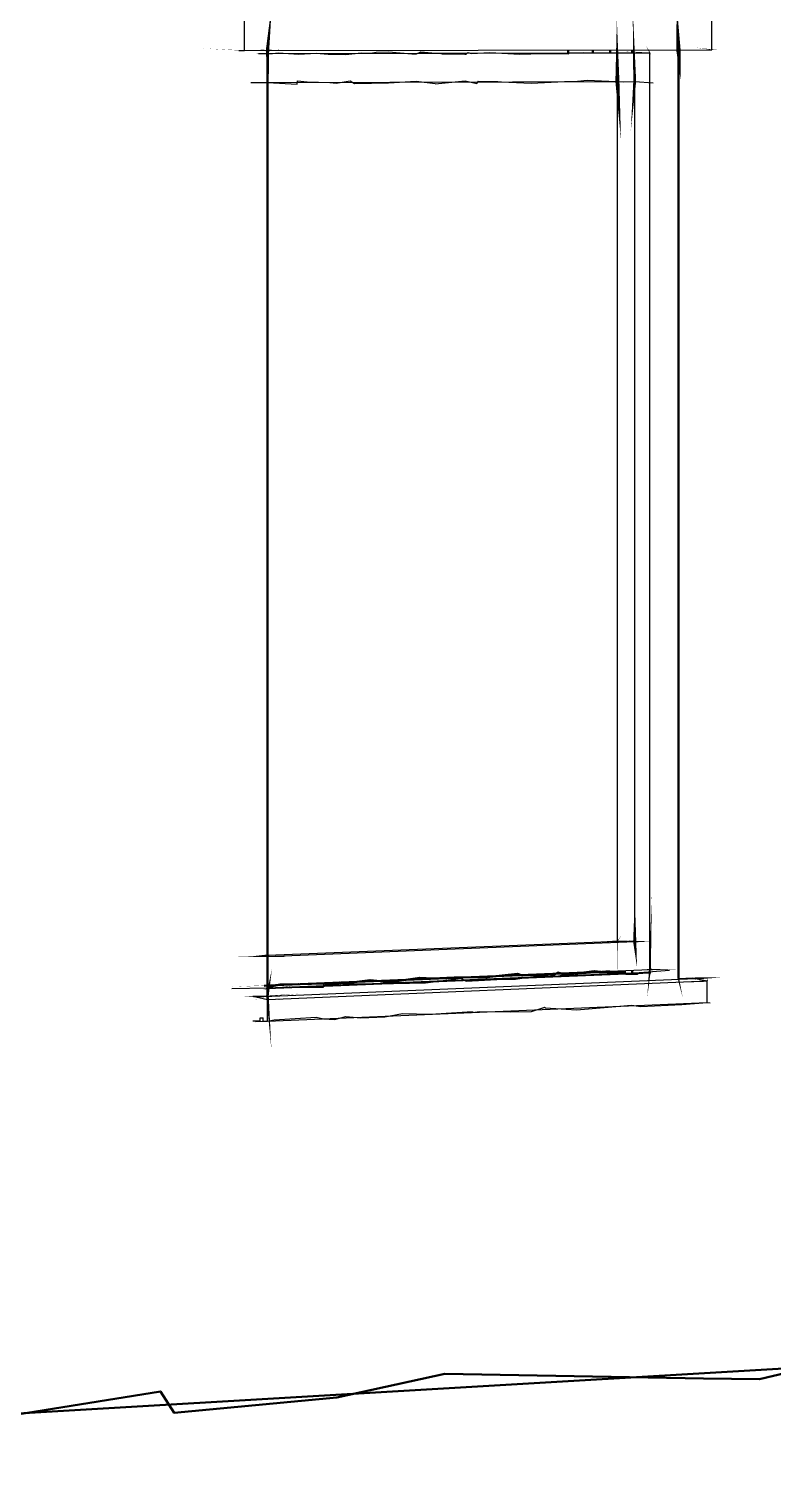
# Model space of a CAD drawing. Header units: inches. Extents: x -877 to 882, y -418 to 410.
# Drawn here: x 611.9 to 660.9, y -192 to -97.2 of the extents above; entities that cross this region are included whole.
import ezdxf

# ---------------------------------------------------------------- set-up
doc = ezdxf.new("R2010")
doc.units = ezdxf.units.IN
doc.header["$LTSCALE"] = 0.5
doc.header["$MEASUREMENT"] = 0
doc.layers.get('0').update_dxf_attribs({"lineweight": 18})
doc.layers.add('A-Glaz-Assm', color=71, linetype='Continuous', lineweight=25)
doc.layers.add('A-Wall', color=113, linetype='Continuous', lineweight=35)

# ---------------------------------------------------------------- blocks, each defined once
blk = doc.blocks.new('*U12')
at = {"color": 7, "linetype": 'Continuous', "lineweight": -3}
for p, q in [((625.7294268029699, -98.6012252842902), (625.7317457603856, -98.6012252842902)), ((652.1367589884168, -159.3363228109039), (652.8718684892012, -159.3566818929214)), ((654.6801096364269, -159.7377411600287), (654.6802460456867, -159.7377411600287)), ((654.7345369310666, -159.735456304928), (655.6093295138336, -159.6988986233154)), ((626.6519626266489, -160.9096672128428), (627.5589477947165, -160.8717454386327)), ((627.5599026595347, -160.8716772340028), (627.560311887314, -160.8716772340028)), ((627.560311887314, -160.8716772340028), (627.6165125023304, -160.8693241742722))]:
    blk.add_line(p, q, dxfattribs=at)
at = {"layer": 'A-Glaz-Assm', "color": 252, "linetype": 'Continuous', "lineweight": 25}
for p, q in [((626.1124640043437, -98.60173681901415), (626.1124640043437, -91.78352458437645)), ((656.8776628109748, -98.5409664937963), (656.8776628109748, -91.85684456149134)), ((625.7294268029699, -98.6012252842902), (626.1124640043436, -98.60173681901425)), ((626.1124640043437, -98.60173681901415), (656.8776628109748, -98.5409664937962)), ((626.8434812273357, -160.9506581953972), (655.7996204311827, -159.7390029456814)), ((627.6096920393428, -161.1146221256149), (656.561329737618, -159.8995566444054)), ((627.6165125023302, -160.3517533404716), (652.1119325031424, -159.3356066622903)), ((627.6165125023302, -160.405191667978), (652.8718684892011, -159.3566818929214)), ((655.6093295138336, -159.6988986233154), (655.7996204311827, -159.7390029456815)), ((655.7996204311827, -159.7390029456814), (656.5613297376182, -159.8995566444054)), ((656.5613297376182, -161.3106763341884), (656.5613297376182, -159.8995566444054)), ((626.6519626266489, -160.9096672128428), (626.8434812273358, -160.9506581953972)), ((626.8434812273357, -160.9506581953972), (627.6096920393429, -161.1146221256149)), ((627.6096920393428, -162.5523757233638), (627.6096920393428, -161.1146221256149)), ((627.6096920393428, -162.5523757233638), (656.561329737618, -161.3106763341884)), ((626.6519626266489, -162.5242413135406), (626.8434812273358, -162.5298681955053)), ((626.8434812273357, -162.5298681955053), (627.130759128366, -162.5383255696097)), ((627.1307591283661, -162.5383255696097), (627.1307591283661, -162.3253566128274)), ((627.1307591283661, -162.3253566128274), (627.322277729053, -162.330983494792)), ((627.3222777290529, -162.5439524515743), (627.3222777290529, -162.330983494792)), ((627.3222777290529, -162.5439524515743), (627.6096920393429, -162.5523757233638))]:
    blk.add_line(p, q, dxfattribs=at)
at = {"layer": 'A-Glaz-Assm', "color": 143, "linetype": 'Continuous', "lineweight": 25}
for p, q in [((627.6165125023302, -98.7849344548564), (647.4927057402799, -98.74329552831817)), ((627.6165125023302, -98.80379303501661), (652.8024361759892, -98.7507639352894)), ((647.49270574028, -98.74329552831819), (652.8024361759892, -98.75076393528941)), ((652.8024361759893, -159.1500900690323), (652.8024361759893, -98.75076393528937)), ((627.6165125023302, -100.7150572756674), (651.800919390916, -100.6345417101009)), ((651.800919390916, -157.3098609503956), (651.800919390916, -100.6345417101008)), ((627.6165125023302, -158.2810266751749), (651.800919390916, -157.3098609503956)), ((650.6605379794188, -157.279271173897), (651.800919390916, -157.3098609503956)), ((627.6165125023302, -160.1922568135107), (652.8024361759892, -159.1500900690323))]:
    blk.add_line(p, q, dxfattribs=at)
at = {"layer": 'A-Glaz-Assm', "color": 141, "linetype": 'Continuous', "lineweight": 25}
for p, q in [((650.6608107979383, -157.279271173897), (650.6608107979383, -100.6383270670589)), ((627.6165125023302, -158.2035121133228), (650.6608107979382, -157.279271173897))]:
    blk.add_line(p, q, dxfattribs=at)
at = {"layer": 'A-Wall', "color": 15, "linetype": 'Continuous', "lineweight": 50}
for p, q in [((627.6165125023302, -160.8693241742722), (627.6165125023302, -98.59876991761466)), ((651.637091869958, -98.74912702417237), (651.637091869958, -98.55133359753708)), ((654.679018362349, -159.7378093646586), (654.679018362349, -98.54529748779325)), ((651.637091869958, -159.3553178003239), (651.637091869958, -159.1983107423534)), ((549.8276316289074, -192.0059312928835), (863.6779200489299, -173.549451528081))]:
    blk.add_line(p, q, dxfattribs=at)
at = {"layer": 'A-Wall', "color": 254, "linetype": 'Continuous', "lineweight": 50}
blk.add_line((647.4148160529636, -98.74346603989284), (647.4148160529636, -98.55965456238177), dxfattribs=at)
at = {"layer": 'A-Wall', "color": 252, "linetype": 'Continuous', "lineweight": 50}
blk.add_line((649.037813425451, -98.74547807647411), (649.037813425451, -98.55644894477767), dxfattribs=at)
at = {"layer": 'A-Wall', "color": 51, "linetype": 'Continuous', "lineweight": 50}
for p, q in [((650.1749210147142, -98.7470808852762), (650.1749210147142, -98.55419819199187)), ((627.6165125023302, -160.2113541098755), (650.1610072702198, -159.2781783639362)), ((649.8890072062815, -159.2706417523351), (650.1610072702199, -159.2781783639361)), ((650.1610072702198, -159.4165314556361), (650.1610072702198, -159.2781783639362)), ((650.1749210147142, -159.4159858185971), (650.1749210147142, -159.2588082490519))]:
    blk.add_line(p, q, dxfattribs=at)
blk = doc.blocks.new('New Napkin Sketch')
at = {"layer": 'A-Wall', "color": 252, "linetype": 'Continuous', "lineweight": 25}
for p, q in [((626.1124640043437, -98.60173681901415), (626.1124640043437, -91.78352458437645)), ((656.8776628109748, -98.5409664937963), (656.8776628109748, -91.85684456149134)), ((625.7294268029699, -98.6012252842902), (626.1124640043436, -98.60173681901425)), ((655.6093295138336, -159.6988986233154), (655.7996204311827, -159.7390029456815)), ((655.7996204311827, -159.7390029456814), (656.5613297376182, -159.8995566444054)), ((656.5613297376182, -161.3106763341884), (656.5613297376182, -159.8995566444054)), ((626.6519626266489, -160.9096672128428), (626.8434812273358, -160.9506581953972)), ((626.8434812273357, -160.9506581953972), (627.6096920393429, -161.1146221256149)), ((627.6096920393428, -162.5523757233638), (627.6096920393428, -161.1146221256149)), ((626.6519626266489, -162.5242413135406), (626.8434812273358, -162.5298681955053)), ((626.8434812273357, -162.5298681955053), (627.130759128366, -162.5383255696097)), ((627.1307591283661, -162.5383255696097), (627.1307591283661, -162.3253566128274)), ((627.1307591283661, -162.3253566128274), (627.322277729053, -162.330983494792)), ((627.3222777290529, -162.5439524515743), (627.3222777290529, -162.330983494792)), ((627.3222777290529, -162.5439524515743), (627.6096920393429, -162.5523757233638))]:
    blk.add_line(p, q, dxfattribs=at)
at = {"layer": 'A-Wall', "color": 7, "linetype": 'Continuous', "lineweight": -3}
for p, q in [((625.7294268029699, -98.6012252842902), (625.7317457603856, -98.6012252842902)), ((652.1367589884168, -159.3363228109039), (652.8718684892012, -159.3566818929214)), ((654.6801096364269, -159.7377411600287), (654.6802460456867, -159.7377411600287)), ((654.7345369310666, -159.735456304928), (655.6093295138336, -159.6988986233154)), ((626.6519626266489, -160.9096672128428), (627.5589477947165, -160.8717454386327)), ((627.5599026595347, -160.8716772340028), (627.560311887314, -160.8716772340028)), ((627.560311887314, -160.8716772340028), (627.6165125023304, -160.8693241742722))]:
    blk.add_line(p, q, dxfattribs=at)
at = {"layer": 'A-Wall', "color": 254, "linetype": 'Continuous', "lineweight": 50}
blk.add_line((647.4148160529636, -98.74346603989284), (647.4148160529636, -98.55965456238177), dxfattribs=at)
at = {"layer": 'A-Wall', "color": 252, "linetype": 'Continuous', "lineweight": 50}
blk.add_line((649.037813425451, -98.74547807647411), (649.037813425451, -98.55644894477767), dxfattribs=at)
at = {"layer": 'A-Wall', "color": 51, "linetype": 'Continuous', "lineweight": 50}
for p, q in [((650.1749210147142, -98.7470808852762), (650.1749210147142, -98.55419819199187)), ((649.8890072062815, -159.2706417523351), (650.1610072702199, -159.2781783639361)), ((650.1610072702198, -159.4165314556361), (650.1610072702198, -159.2781783639362)), ((650.1749210147142, -159.4159858185971), (650.1749210147142, -159.2588082490519))]:
    blk.add_line(p, q, dxfattribs=at)
at = {"layer": 'A-Wall', "color": 15, "linetype": 'Continuous', "lineweight": 50}
for p, q in [((651.637091869958, -98.74912702417237), (651.637091869958, -98.55133359753708)), ((651.637091869958, -159.3553178003239), (651.637091869958, -159.1983107423534))]:
    blk.add_line(p, q, dxfattribs=at)
at = {"layer": 'A-Wall', "color": 143, "linetype": 'Continuous', "lineweight": 25}
for p, q in [((647.49270574028, -98.74329552831819), (652.8024361759892, -98.75076393528941)), ((650.6605379794188, -157.279271173897), (651.800919390916, -157.3098609503956))]:
    blk.add_line(p, q, dxfattribs=at)
at = {"layer": 'A-Wall', "color": 15, "linetype": 'Continuous', "lineweight": 50, "extrusion": (0, 0, -1)}
for points in [[(-627.8762692914823, -164.4356232592676, 0, 0.1659718268666733, 0), (-627.6165125023302, -160.8693241742722, 0.1659718268666733, 0, 0), (-627.9108756573979, -159.0897854003248, 0, 0, 0), (-627.6560694222542, -155.3457984945647, 0, 0, 0), (-627.8234570504721, -149.7318135606498, 0, 0, 0), (-627.3341218961823, -148.7095859800151, 0, 0, 0), (-627.4319357157143, -147.0993732470317, 0, 0, 0), (-627.5210266785987, -141.452131234364, 0, 0, 0), (-627.4361356096557, -135.6511464976335, 0, 0, 0), (-627.4768992861461, -130.0449532221692, 0, 0, 0), (-627.5817446023223, -125.9746668637321, 0, 0, 0), (-627.7513557038033, -122.2654573603248, 0, 0, 0), (-627.8449886334389, -121.2755366561929, 0, 0, 0), (-627.6115999569919, -117.1890968595044, 0, 0, 0), (-627.5482974831506, -111.474010406181, 0, 0, 0), (-627.5143752628544, -106.354700763657, 0, 0, 0), (-627.5251125482703, -105.2969356188694, 0, 0, 0), (-627.8841749741956, -102.4045199696299, 0, 0, 0), (-627.6861908335536, -101.3838127125953, 0, 0.2248083501367506, 0), (-627.6165125023302, -98.59876991761466, 0.2248083501367506, 0, 0), (-627.9232472906824, -95.35154874819571, 0, 0, 0)], [(-654.9638220985601, -161.014995523678, 0, 0.09857621193310721, 0), (-654.679018362349, -159.7378093646586, 0.09857621193310721, 0, 0), (-654.6779445476891, -154.4824656446755, 0, 0, 0), (-654.9251087354195, -150.4251259033602, 0, 0, 0), (-654.6655069693719, -144.4866491274197, 0, 0, 0), (-654.5628689356911, -139.8554253289811, 0, 0, 0), (-654.5606839557164, -136.4236995126131, 0, 0, 0), (-654.8007889773749, -134.6312689300326, 0, 0, 0), (-654.9167796664563, -128.7482570304232, 0, 0, 0), (-654.4215548889547, -127.4477270682341, 0, 0, 0), (-654.4871976634067, -125.823745369326, 0, 0, 0), (-654.9321865765339, -119.9864873239292, 0, 0, 0), (-654.6959099385917, -115.0624388585301, 0, 0, 0), (-654.7477518566227, -108.9893150259069, 0, 0, 0), (-654.8699053097353, -107.3924121386756, 0, 0, 0), (-654.4750215356847, -106.8192750832537, 0, 0, 0), (-654.9669034805755, -105.6356508873384, 0, 0, 0), (-654.3830843013669, -103.7350918084759, 0, 0, 0), (-654.687524844501, -102.123248887216, 0, 0, 0), (-654.8271768124532, -100.5556658167659, 0, 0.2909758374784017, 0), (-654.679018362349, -98.54529748779325, 0.2909758374784017, 0, 0), (-654.567332270853, -95.59408051586996, 0, 0, 0)]]:
    blk.add_lwpolyline(points, format="xyseb", dxfattribs=at)
at = {"layer": 'A-Wall', "color": 143, "linetype": 'Continuous', "lineweight": 25, "extrusion": (0, 0, -1)}
for points in [[(-651.9568556502622, -159.0204811087455, 0, 0.2100136495787737, 0), (-651.800919390916, -157.3098609503956, 0.2100136495787737, 0, 0), (-651.8086941511441, -154.4178923914866, 0, 0, 0), (-651.9599344206151, -151.1595847531655, 0, 0, 0), (-651.91745430833, -150.1785293903585, 0, 0, 0), (-651.6802679159174, -147.0520207976049, 0, 0, 0), (-651.9205503751456, -143.9858768595798, 0, 0, 0), (-651.641887065282, -142.0261876387401, 0, 0, 0), (-652.0014978203794, -138.4101891523434, 0, 0, 0), (-651.8109080983642, -137.3734391797297, 0, 0, 0), (-651.98997837625, -134.1175530461828, 0, 0, 0), (-651.8650806194053, -129.7666278608146, 0, 0, 0), (-651.9451978344315, -129.2100276920006, 0, 0, 0), (-651.7676669417222, -126.3996984369077, 0, 0, 0), (-652.0783114110382, -122.1067164014936, 0, 0, 0), (-652.0612398023959, -121.1479734755347, 0, 0, 0), (-651.8545643701099, -117.8554188411213, 0, 0, 0), (-651.8800939489913, -115.7708491597833, 0, 0, 0), (-651.7998729551891, -111.9047438231364, 0, 0, 0), (-652.0314379972383, -111.1245003919619, 0, 0, 0), (-651.6177066104879, -107.1940522141718, 0, 0, 0), (-652.0756304593264, -106.3550008099094, 0, 0, 0), (-651.5418443252751, -103.8788392136569, 0, 0.1918956049457836, 0), (-651.800919390916, -100.6345417101008, 0.1918956049457836, 0, 0), (-651.6667074891946, -95.68913710266499, 0, 0, 0)], [(-652.6320141146691, -160.9790097562145, 0, 0.1261091919794792, 0), (-652.8024361759893, -159.1500900690323, 0.1261091919794792, 0, 0), (-652.9309047889287, -154.3049828348472, 0, 0, 0), (-652.5345958468022, -148.64052990327, 0, 0, 0), (-652.8437905535571, -144.2280445704975, 0, 0, 0), (-652.8320118831376, -142.90381971334, 0, 0, 0), (-652.6960134005791, -138.8596252024775, 0, 0, 0), (-652.596420041774, -133.0724086635969, 0, 0, 0), (-652.6254519759065, -129.4296843279695, 0, 0, 0), (-652.7569528127963, -128.4029676722948, 0, 0, 0), (-652.7500957464488, -127.6715472612144, 0, 0, 0), (-652.6570092274842, -126.3633590914974, 0, 0, 0), (-652.8366569925988, -120.653561043709, 0, 0, 0), (-652.9618721853368, -115.9089135182031, 0, 0, 0), (-652.9497248554362, -109.8951557280076, 0, 0, 0), (-652.893006594277, -105.431242397581, 0, 0, 0), (-652.5706507440487, -103.7462842378821, 0, 0, 0), (-653.0202125482126, -101.5534976425667, 0, 0, 0), (-652.6222630713954, -99.24882289464901, 0, 0, 0), (-652.795533027488, -98.95868788279407, 0, 0.06481955325525668, 0), (-652.8024361759893, -98.75076393528937, 0.06481955325525668, 0, 0), (-652.5410658206946, -98.27132227973999, 0, 0, 0)], [(-626.6674679007197, -98.80166749874209, 0, 0.0714257375673569, 0), (-627.6165125023302, -98.80379303501661, 0.0714257375673569, 0, 0), (-629.162310270668, -98.76032693444931, 0, 0, 0), (-630.0412616157028, -98.72914498538654, 0, 0, 0), (-631.5050216309128, -98.74736973861306, 0, 0, 0), (-633.8470463408852, -98.77335330394563, 0, 0, 0), (-636.1246020484257, -98.73578307741418, 0, 0, 0), (-637.9812600438216, -98.8123351359832, 0, 0, 0), (-639.5243147838917, -98.74379792237288, 0, 0, 0), (-640.1894515412545, -98.86867738113405, 0, 0, 0), (-640.6749929145412, -98.71853117484987, 0, 0, 0), (-641.4814054147857, -98.77023839399115, 0, 0, 0), (-643.5162703293867, -98.79092709676183, 0, 0, 0), (-644.1605975680205, -98.67006227507646, 0, 0, 0), (-645.5844796401008, -98.84119204743958, 0, 0, 0), (-647.1612387028694, -98.64462063919764, 0, 0, 0), (-649.0257738547904, -98.73875797425742, 0, 0, 0), (-650.15787257889, -98.72379169320813, 0, 0, 0), (-651.0663197936595, -98.64664444427875, 0, 0.04094921892817798, 0), (-652.8024361759892, -98.7507639352894, 0.04094921892817798, 0, 0), (-652.8742299349718, -98.86159289677177, 0, 0, 0)], [(-625.6407600533342, -158.3141587674285, 0, 0.06667207466795377, 0), (-627.6165125023304, -158.2810266751749, 0.06667207466795377, 0, 0), (-629.1161557641124, -158.3301317617329, 0, 0, 0), (-629.1598295479641, -158.3094676391624, 0, 0, 0), (-631.2056588588504, -158.0773841322381, 0, 0, 0), (-633.0451623428131, -158.0809978363858, 0, 0, 0), (-633.851194708454, -158.0776832505819, 0, 0, 0), (-635.2081541577315, -157.8596970149652, 0, 0, 0), (-636.4033771896592, -158.0065703397086, 0, 0, 0), (-637.5512400278482, -157.999464658107, 0, 0, 0), (-637.7954243497235, -157.9517496566156, 0, 0, 0), (-638.021002495713, -157.9653643577466, 0, 0, 0), (-640.3051506211569, -157.8506199040668, 0, 0, 0), (-641.7873229949994, -157.6929341356233, 0, 0, 0), (-642.5681634350108, -157.7544738608093, 0, 0, 0), (-644.3677338053471, -157.5736705903235, 0, 0, 0), (-645.8331148199087, -157.5851000076173, 0, 0, 0), (-648.0825527524175, -157.5614366947837, 0, 0, 0), (-649.245140789821, -157.3484909308939, 0, 0, 0), (-651.0996721521184, -157.2863499843893, 0, 0, 0), (-651.2143147883006, -157.2343817841924, 0, 0, 0), (-651.360229268926, -157.2266224377155, 0, 0.09741908450679242, 0), (-651.800919390916, -157.3098609503956, 0.09741908450679242, 0, 0), (-652.9808494104454, -157.2949731383161, 0, 0, 0)], [(-625.1087733401655, -160.2963978211509, 0, 0.0202362945703396, 0), (-627.6165125023302, -160.1922568135107, 0.0202362945703396, 0, 0), (-630.0399573553364, -160.0196440148887, 0, 0, 0), (-631.9246196103774, -159.9352218880782, 0, 0, 0), (-633.2927044627435, -159.8876281401251, 0, 0, 0), (-635.1065396314431, -159.8331852090027, 0, 0, 0), (-636.73600820268, -159.7442855449408, 0, 0, 0), (-636.8456002412252, -159.7170448312258, 0, 0, 0), (-637.4300411994121, -159.8949431297043, 0, 0, 0), (-637.4660948778105, -159.755868379154, 0, 0, 0), (-638.6339267201557, -159.7122799496033, 0, 0, 0), (-640.7468520707836, -159.6104358263078, 0, 0, 0), (-642.492588003213, -159.62770615666, 0, 0, 0), (-643.3108860967847, -159.6275158928334, 0, 0, 0), (-643.3630670202059, -159.563721970277, 0, 0, 0), (-644.861978782257, -159.4010503491832, 0, 0, 0), (-647.0884528987907, -159.2801326776194, 0, 0, 0), (-647.8983925117386, -159.4370660928547, 0, 0, 0), (-648.6813518364198, -159.2266626523395, 0, 0, 0), (-649.8721444744373, -159.2634773552359, 0, 0, 0), (-650.4708418717238, -159.2239669945274, 0, 0, 0), (-651.0459032922489, -159.2458990683892, 0, 0, 0), (-652.4592357475859, -159.1455853317487, 0, 0.09769656829349088, 0), (-652.8024361759892, -159.1500900690323, 0.09769656829349088, 0, 0), (-654.5213573538027, -159.1240706302799, 0, 0, 0)]]:
    blk.add_lwpolyline(points, format="xyseb", dxfattribs=at)
at = {"layer": 'A-Wall', "color": 141, "linetype": 'Continuous', "lineweight": 25, "extrusion": (0, 0, -1)}
for points in [[(-650.6371549456865, -159.6000857604579, 0, 0.03460651570063859, 0), (-650.6608107979383, -157.279271173897, 0.03460651570063859, 0, 0), (-650.9331253561891, -156.9079684976023, 0, 0, 0), (-650.4064045070811, -155.6106563069171, 0, 0, 0), (-650.6604910077224, -152.4711780914308, 0, 0, 0), (-650.6620121732476, -148.4926388001836, 0, 0, 0), (-650.7533339626814, -143.7372679319957, 0, 0, 0), (-650.5997308165696, -140.0021151250236, 0, 0, 0), (-650.8519331462761, -137.5338511982023, 0, 0, 0), (-650.5461097318026, -136.625991954301, 0, 0, 0), (-650.852088720023, -132.3198834956522, 0, 0, 0), (-650.4985560231651, -127.53408931693, 0, 0, 0), (-650.6527468923208, -124.5517405859651, 0, 0, 0), (-650.5452281472369, -120.4637810926254, 0, 0, 0), (-650.3938894634412, -119.9398432845019, 0, 0, 0), (-650.5977083578598, -116.8131566882176, 0, 0, 0), (-650.7418042194386, -115.8498094745349, 0, 0, 0), (-650.5519351043257, -113.0956355725779, 0, 0, 0), (-650.7970328995901, -108.5504621226276, 0, 0, 0), (-650.5763256106462, -107.9345629440251, 0, 0, 0), (-650.5458850141682, -107.8507259803366, 0, 0, 0), (-650.9429956461316, -104.7544626945867, 0, 0, 0), (-650.899002847701, -104.4951731161686, 0, 0.2679412071017724, 0), (-650.6608107979383, -100.6383270670589, 0.2679412071017724, 0, 0), (-650.6242250387213, -96.54552750158874, 0, 0, 0)], [(-626.2550244103536, -158.3175097471107, 0, 0.08971535412890977, 0), (-627.6165125023301, -158.2035121133228, 0.08971535412890977, 0, 0), (-627.7595541556458, -158.2626335724587, 0, 0, 0), (-629.2142216162346, -158.2396171254607, 0, 0, 0), (-629.8275622639705, -158.2082977240757, 0, 0, 0), (-632.0641642261676, -157.9597286692986, 0, 0, 0), (-634.1468376441566, -157.8864125204758, 0, 0, 0), (-635.536564469181, -157.8793492057072, 0, 0, 0), (-637.4530443637318, -157.85462502275, 0, 0, 0), (-638.3485012674532, -157.8391245761098, 0, 0, 0), (-638.8722058579414, -157.6435888848266, 0, 0, 0), (-639.0560512215549, -157.8138179926419, 0, 0, 0), (-640.7452550908637, -157.7425890734833, 0, 0, 0), (-642.2381753679671, -157.5405132804469, 0, 0, 0), (-644.3909127224988, -157.4437478861599, 0, 0, 0), (-644.9146119150124, -157.5396263797459, 0, 0, 0), (-646.5438159339877, -157.3669247003133, 0, 0, 0), (-646.8632032873904, -157.4619740795935, 0, 0, 0), (-647.3938856756228, -157.3912404199247, 0, 0, 0), (-648.243633459938, -157.2617543215199, 0, 0, 0), (-648.4950591876509, -157.3782244599779, 0, 0.08716744229470702, 0), (-650.6608107979382, -157.279271173897, 0.08716744229470702, 0, 0), (-651.5096743781884, -157.2401433716966, 0, 0, 0)]]:
    blk.add_lwpolyline(points, format="xyseb", dxfattribs=at)
at = {"layer": 'A-Wall', "color": 252, "linetype": 'Continuous', "lineweight": 25, "extrusion": (0, 0, -1)}
for points in [[(-623.2496199115694, -98.45483271576329, 0, 0.01921948446870617, 0), (-626.1124640043437, -98.60173681901415, 0.01921948446870617, 0, 0), (-628.6618669913428, -98.49458026948196, 0, 0, 0), (-628.8124900049531, -98.74316945119112, 0, 0, 0), (-631.3154203545353, -98.73284546297236, 0, 0, 0), (-633.9311663229138, -98.55888105385772, 0, 0, 0), (-635.3073384922773, -98.61113598716899, 0, 0, 0), (-635.6896148271161, -98.72918137295488, 0, 0, 0), (-636.1400905803276, -98.43686275626946, 0, 0, 0), (-637.5007970633062, -98.69259162035588, 0, 0, 0), (-638.8792854319273, -98.49144849595129, 0, 0, 0), (-639.3646785626994, -98.47919459417705, 0, 0, 0), (-640.1496219993554, -98.48591591164133, 0, 0, 0), (-642.8490996683049, -98.63495011679134, 0, 0, 0), (-643.8345348408235, -98.70646404156643, 0, 0, 0), (-644.0078031545632, -98.44106702010517, 0, 0, 0), (-646.6896133289855, -98.58202392689626, 0, 0, 0), (-649.4010554133724, -98.65636285338152, 0, 0, 0), (-651.8213000918782, -98.47233452994183, 0, 0, 0), (-652.0910740599612, -98.43727786468307, 0, 0, 0), (-652.7766079456997, -98.5497949412362, 0, 0, 0), (-655.476443915403, -98.40489275001919, 0, 0, 0), (-655.8035529382826, -98.40094164430293, 0, 0.03969241357667579, 0), (-656.8776628109748, -98.5409664937962, 0.03969241357667579, 0, 0), (-657.4256746142562, -98.57283511448196, 0, 0, 0)], [(-627.3054438716048, -160.5150142578897, 0, 0.04713760528788981, 0), (-627.6165125023301, -160.405191667978, 0.04713760528788981, 0, 0), (-629.3800686949838, -160.2127075593488, 0, 0, 0), (-630.6324606209339, -160.3483216027697, 0, 0, 0), (-632.3936148878311, -160.3285868438247, 0, 0, 0), (-632.6902177045262, -160.2162340197518, 0, 0, 0), (-634.8232679445975, -160.0342939991484, 0, 0, 0), (-635.373850811282, -159.9973298372296, 0, 0, 0), (-637.1496039660858, -159.9033630271809, 0, 0, 0), (-638.104948050161, -159.945340837673, 0, 0, 0), (-640.4746905494208, -159.9747146074509, 0, 0, 0), (-640.7108830614703, -159.9359478783362, 0, 0, 0), (-641.8087191892897, -159.7483448409101, 0, 0, 0), (-641.8910340558767, -159.6909510160948, 0, 0, 0), (-644.0426987021123, -159.6579607809779, 0, 0, 0), (-644.1038396721232, -159.8065424920507, 0, 0, 0), (-646.1201164093054, -159.594019530598, 0, 0, 0), (-646.9335087827828, -159.6740248041589, 0, 0, 0), (-648.4111895425286, -159.4357074750179, 0, 0, 0), (-648.9343379282329, -159.5822408828727, 0, 0, 0), (-650.5980627092354, -159.4585441662617, 0, 0, 0), (-651.5569380079642, -159.3214988831415, 0, 0.000389566985850329, 0), (-652.8718684892011, -159.3566818929214, 0.000389566985850329, 0, 0), (-655.2602538473672, -159.3143850388649, 0, 0, 0)], [(-626.027879693069, -161.0867394928007, 0, 0.002644172502253297, 0), (-627.6096920393427, -161.1146221256149, 0.002644172502253297, 0, 0), (-629.3186432306393, -161.1834339655956, 0, 0, 0), (-630.7683594884572, -160.9890003882822, 0, 0, 0), (-632.2945224197337, -161.0216836115439, 0, 0, 0), (-633.6528524432789, -160.9949648386481, 0, 0, 0), (-636.4128499471957, -160.879573615014, 0, 0, 0), (-638.4482331418958, -160.7353969514658, 0, 0, 0), (-640.3391769510414, -160.4544154819964, 0, 0, 0), (-640.9858068284079, -160.5906255658398, 0, 0, 0), (-641.7511885349535, -160.4013154658923, 0, 0, 0), (-642.8108079965159, -160.5690159327014, 0, 0, 0), (-644.8808237471396, -160.4865831443726, 0, 0, 0), (-645.1671788904463, -160.3478606477145, 0, 0, 0), (-645.6395487420702, -160.2652013880635, 0, 0, 0), (-647.6993282106195, -160.3142663466121, 0, 0, 0), (-648.679723660799, -160.2097636433159, 0, 0, 0), (-651.5022303033554, -159.987287464242, 0, 0, 0), (-653.4027537022273, -159.9071441781834, 0, 0, 0), (-655.148617907208, -160.0899278834337, 0, 0, 0), (-655.2960201178582, -159.9957432460067, 0, 0.1045111392362189, 0), (-656.5613297376179, -159.8995566444054, 0.1045111392362189, 0, 0), (-656.6406547968134, -159.7713507188403, 0, 0, 0)], [(-626.0587142942557, -160.9211175514214, 0, 0.06463275710350881, 0), (-626.8434812273357, -160.9506581953972, 0.06463275710350881, 0, 0), (-629.6992491003649, -160.7404002106185, 0, 0, 0), (-631.200507447201, -160.8983610366658, 0, 0, 0), (-632.563558006086, -160.6454023229108, 0, 0, 0), (-632.7751820353981, -160.7777702400455, 0, 0, 0), (-633.0203762283621, -160.7984760995836, 0, 0, 0), (-635.4252650867918, -160.4713015372342, 0, 0, 0), (-636.7380924622792, -160.6682458390772, 0, 0, 0), (-638.309472940147, -160.3293054335549, 0, 0, 0), (-640.9191179119199, -160.2855877489409, 0, 0, 0), (-643.6853838775885, -160.1556353865257, 0, 0, 0), (-644.0331068383952, -160.2232978444885, 0, 0, 0), (-646.7438663653066, -160.1419664626387, 0, 0, 0), (-648.2741426734434, -159.910231898044, 0, 0, 0), (-648.9858803473572, -159.9123538378215, 0, 0, 0), (-649.9592015879073, -159.9100896126756, 0, 0, 0), (-650.1440979065007, -160.0172310305989, 0, 0, 0), (-651.8396500443708, -159.8447438320023, 0, 0, 0), (-654.61903913919, -159.7216518438597, 0, 0, 0), (-655.2861267796485, -159.7314316478574, 0, 0.1383446144693169, 0), (-655.7996204311826, -159.7390029456814, 0.1383446144693169, 0, 0), (-657.4549215833692, -159.6708398227056, 0, 0, 0)]]:
    blk.add_lwpolyline(points, format="xyseb", dxfattribs=at)
at = {"layer": 'A-Wall', "color": 143, "linetype": 'Continuous', "lineweight": 25, "extrusion": (0, 0, -1)}
for points in [[(-627.0161196569611, -98.79178199454685), (-627.6165125023302, -98.7849344548564), (-627.9390613308153, -98.79570214707347), (-628.3283820062129, -98.74177920914204), (-629.6755704287569, -98.82998252815928), (-630.8260511509228, -98.77860199913731), (-631.6077144459204, -98.8392253360034), (-632.7477459125064, -98.86715465826252), (-633.8103060171629, -98.7458905901278), (-634.429015139426, -98.76662595792325), (-634.7707739226163, -98.71037021433463), (-635.5852133335819, -98.69368115036225), (-637.111801860566, -98.82521983779002), (-637.4371482541603, -98.8104834714126), (-637.7210906423093, -98.69252474155692), (-638.6739133835401, -98.77183657983953), (-638.9481997432191, -98.76436499441866), (-639.1162043852237, -98.81176415440791), (-640.6161047777001, -98.82844549797468), (-640.7067983452844, -98.83211950936698), (-640.8173827846417, -98.71738100947645), (-641.0602574058145, -98.80148000223562), (-642.2674786108048, -98.73255314810856), (-644.2356804546732, -98.84112911688422), (-645.7107641384274, -98.79656001389054), (-647.4334499004659, -98.80523467208987), (-647.4927057402799, -98.74329552831816), (-648.400867605009, -98.72832999535021)], [(-626.5128673984868, -100.6947697946169), (-627.6165125023302, -100.7150572756674), (-629.5707864611709, -100.8214367200809), (-629.5992520582796, -100.5924411294632), (-630.2249238917301, -100.6593169570713), (-631.7121976862073, -100.6941406172463), (-632.1314402197918, -100.7423733751901), (-633.059477154252, -100.6018015178817), (-633.3539196048092, -100.7636712719855), (-635.5757390221183, -100.7344419005545), (-637.4180476335098, -100.6195523008747), (-638.6549165692138, -100.772962937599), (-638.6562111723003, -100.7849376697067), (-640.6406568839, -100.5983870240102), (-641.4034154372516, -100.7615171103958), (-641.5071519801737, -100.617223959697), (-642.7817184885105, -100.6321116682864), (-643.0352763463799, -100.6624809276372), (-644.9719140246353, -100.7478432062653), (-647.1832686868646, -100.6347363330247), (-647.5560239202238, -100.6421604052924), (-648.0436859314618, -100.6237160155648), (-648.6716790062167, -100.5453742106164), (-651.0300889520905, -100.6628854376842), (-651.800919390916, -100.6345417101009), (-653.0050860974286, -100.7198589166093)]]:
    blk.add_lwpolyline(points, dxfattribs=at)
at = {"layer": 'A-Wall', "color": 252, "linetype": 'Continuous', "lineweight": 25, "extrusion": (0, 0, -1)}
for points in [[(-625.2641558318834, -160.3880093736197), (-627.6165125023302, -160.3517533404716), (-629.2183658356576, -160.3406322449031), (-630.3229555441972, -160.3126105751706), (-631.3123287283398, -160.3088160858721), (-631.3195496795269, -160.0767174622493), (-632.0742365952609, -160.1668741818621), (-632.5064452602765, -160.0416495641316), (-632.649168436578, -160.1010361818707), (-634.8974745510125, -160.0765662717821), (-635.926019123904, -160.0729290940556), (-638.0130893883988, -160.0265940953118), (-640.344873956192, -159.7272929197502), (-640.7085293381916, -159.9099487275421), (-643.1178938859925, -159.7893399704902), (-643.9443460927422, -159.7790193514909), (-644.9451681687768, -159.6287990317538), (-645.1323520723056, -159.6064464567018), (-646.5851332753122, -159.6031231115716), (-646.9716466923262, -159.5262677161451), (-649.1537241674826, -159.3367952547795), (-651.0249244025102, -159.3867011940939), (-651.2267211224774, -159.4548550316487), (-651.9572102037274, -159.4617324685826), (-652.1119325031423, -159.3356066622903), (-654.1022386286573, -159.1842643936203)], [(-626.8335794500113, -162.5651922896448), (-627.6096920393427, -162.5523757233638), (-628.0644706463108, -162.4629278611941), (-630.825925589721, -162.2902217668014), (-631.2966836310212, -162.3896644455081), (-632.0324975634868, -162.4341083874891), (-632.7734752710079, -162.2460226242785), (-633.7697579351673, -162.3328402959639), (-635.3463881819382, -162.2735767609844), (-636.5032247348124, -162.0503676497189), (-638.3501559910677, -162.0934878047339), (-641.116819774942, -161.920460939244), (-641.143687968734, -161.9710919823915), (-641.5667656460982, -161.9040844398784), (-643.646002977306, -161.9335323493069), (-645.010997949071, -161.9117157997157), (-645.8145541226332, -161.6574871339045), (-645.8518562815424, -161.6314915625153), (-645.9203299468433, -161.6677154455914), (-647.9638746701189, -161.7937100410196), (-649.7785432102794, -161.6542279746887), (-651.5863480553825, -161.4888653309504), (-652.2124477767258, -161.5839824913239), (-654.8993724807017, -161.458803024689), (-656.561329737618, -161.3106763341884), (-656.7768369645129, -161.3490609375056)]]:
    blk.add_lwpolyline(points, dxfattribs=at)
at = {"layer": 'A-Wall', "color": 51, "linetype": 'Continuous', "lineweight": 50, "extrusion": (0, 0, -1)}
blk.add_lwpolyline([(-627.4036184702127, -160.2147044167586), (-627.6165125023302, -160.2113541098755), (-627.8287233288831, -160.2564348237865), (-628.4527806666525, -160.1278363648827), (-629.0544452475881, -160.1442496224167), (-631.2334264907546, -160.0592455759913), (-631.6995590909991, -160.1380936615952), (-632.3606053034775, -160.0023195619604), (-632.9751010279971, -160.0190218566317), (-634.3738129040837, -159.8452290943776), (-635.6693739396925, -159.986681392871), (-637.6403124858297, -159.6908878316287), (-638.4862333716546, -159.7373367668565), (-639.9051053545335, -159.6659659487306), (-642.0657405279863, -159.6588982688509), (-644.0712206690037, -159.4416638641217), (-644.3946654872996, -159.5499337843921), (-644.8736167839915, -159.4922370185208), (-645.5684845743829, -159.5341799754101), (-645.7144675858312, -159.5061104214726), (-646.0952237094085, -159.4987582063166), (-646.2616450476745, -159.4782647195817), (-646.4733198366832, -159.5237156690042), (-646.7341176667361, -159.3456371617343), (-647.2725490057016, -159.4927837922594), (-649.1363468055915, -159.2460096225798), (-649.7851360909366, -159.315298379808), (-650.1610072702198, -159.2781783639362), (-651.224096264658, -159.3262966694062)], dxfattribs=at)
at = {"layer": 'A-Wall', "color": 15, "linetype": 'Continuous', "lineweight": 50, "extrusion": (0, 0, -1)}
blk.add_lwpolyline([(-562.0337053556356, -191.8476014076403), (-575.5749360939426, -190.0889536513789), (-587.3753950135813, -189.8703934863163), (-604.6734069015747, -189.4923634051184), (-620.565872188688, -186.9425045973034), (-621.4696802870819, -188.3477932985451), (-632.1739116856137, -187.3545695792826), (-639.3022337037272, -185.7906725529895), (-656.3365136588935, -186.0982339727264), (-660.0145564957826, -186.1299344936592), (-668.701315998492, -184.0676223929456), (-677.8306759957965, -183.8024040860946), (-687.4033295878979, -184.8370184853694), (-692.4358022963379, -182.7177779626155), (-697.7717579487914, -183.4535452828623), (-705.4115944897075, -182.213568020938), (-706.149804829441, -182.5995232180398), (-720.8612960349453, -181.2275433063036)], dxfattribs=at)

msp = doc.modelspace()

# ---------------------------------------------------------------- block references
msp.add_blockref('New Napkin Sketch', (0, 0))
at = {"color": 7, "linetype": 'Continuous', "lineweight": -3}
msp.add_blockref('*U12', (0, 0), dxfattribs=at)

doc.saveas('drawing.dxf')
